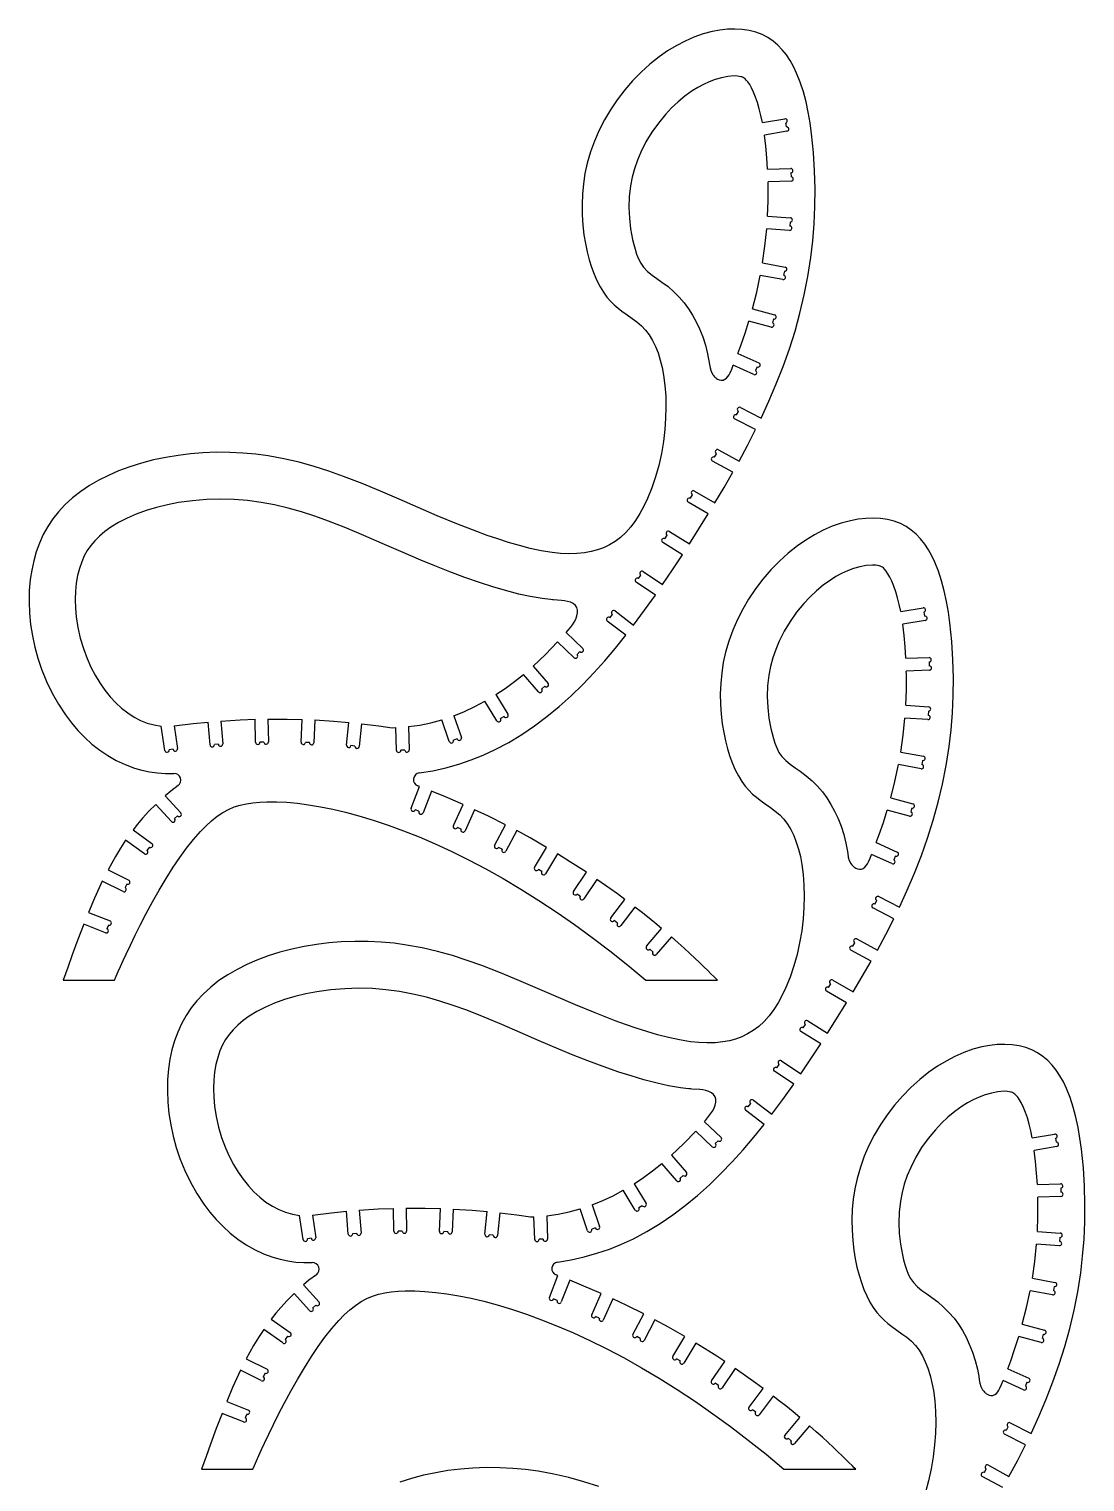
# Model space of a CAD drawing. Extents: x -112040 to 121029, y -95154 to 112900.
# Drawn here: x 32871 to 111509, y 4705 to 112900 of the extents above; entities that cross this region are included whole.
import ezdxf

# ---------------------------------------------------------------- set-up
doc = ezdxf.new("R2010")
doc.units = 0
doc.header["$LTSCALE"] = 50
doc.layers.get('0').update_dxf_attribs({"linetype": 'CONTINUOUS'})

msp = doc.modelspace()

# ---------------------------------------------------------------- linework, layer by layer
at = {"color": 7, "linetype": 'CONTINUOUS'}
for p, q in [((87487, 105939), (89156, 106224)), ((89316, 105288), (87639, 105001)), ((89211, 105904), (89261, 105608)), ((87869, 102463), (89598, 102520)), ((89609, 102196), (89619, 101896)), ((89629, 101571), (87905, 101513)), ((87870, 98965), (89572, 98851)), ((89551, 98527), (89531, 98228)), ((89509, 97904), (87807, 98017)), ((87498, 95486), (89180, 95179)), ((89009, 94244), (87331, 94551)), ((89122, 94859), (89068, 94564)), ((86750, 92068), (88399, 91623)), ((88151, 90706), (86486, 91155)), ((88314, 91309), (88236, 91020)), ((85660, 88747), (87231, 88038)), ((86840, 87172), (85313, 87861)), ((87097, 87741), (86974, 87468)), ((85568, 84162), (85705, 84429)), ((85853, 84718), (87396, 83928)), ((86980, 83073), (85420, 83873)), ((83923, 81016), (84066, 81279)), ((84222, 81565), (85752, 80730)), ((85289, 79900), (83767, 80731)), ((82122, 77956), (82272, 78215)), ((82436, 78496), (83952, 77616)), ((83457, 76804), (81959, 77674)), ((82046, 74554), (83457, 76804)), ((81532, 73755), (80061, 74669)), ((80232, 74945), (80390, 75200)), ((80562, 75476), (82046, 74554)), ((78609, 72495), (80057, 71524)), ((79518, 70742), (78080, 71707)), ((78261, 71976), (78428, 72226)), ((76135, 69066), (76317, 69305)), ((76514, 69563), (77899, 68507)), ((97786, 69515), (99455, 69801)), ((99510, 69480), (99561, 69185)), ((77319, 67755), (75938, 68808)), ((99615, 68864), (97938, 68577)), ((73458, 66087), (72225, 67255)), ((72864, 67958), (74112, 66777)), ((73888, 66541), (73682, 66323)), ((98168, 66039), (99897, 66097)), ((70408, 65466), (71531, 64172)), ((99929, 65147), (98204, 65090)), ((99908, 65772), (99918, 65472)), ((70814, 63549), (69689, 64845)), ((71286, 63959), (71059, 63762)), ((67711, 61378), (66823, 62844)), ((67636, 63336), (68524, 61870)), ((64517, 61763), (65067, 60146)), ((68246, 61702), (67989, 61547)), ((98169, 62541), (99871, 62428)), ((99850, 62104), (99830, 61804)), ((42979, 59182), (42721, 60977)), ((43677, 61004), (43919, 59317)), ((46349, 59586), (46211, 61290)), ((47157, 61368), (47296, 59663)), ((49743, 59792), (49704, 61499)), ((50654, 61518), (50693, 59813)), ((53133, 59791), (53203, 61492)), ((54153, 61452), (54082, 59751)), ((56518, 59572), (56696, 61267)), ((57640, 61169), (57463, 59473)), ((59907, 60869), (60177, 60879)), ((60233, 59186), (60177, 60879)), ((61125, 60951), (61182, 59218)), ((64167, 59840), (63616, 61461)), ((99808, 61480), (98106, 61593)), ((46972, 59637), (46673, 59613)), ((50368, 59806), (50068, 59799)), ((53757, 59765), (53457, 59777)), ((57140, 59507), (56842, 59538)), ((64759, 60041), (64475, 59944)), ((43597, 59271), (43300, 59228)), ((60857, 59207), (60557, 59197)), ((97797, 59062), (99479, 58755)), ((99421, 58435), (99367, 58140)), ((99308, 57820), (97630, 58127)), ((61327, 54872), (61954, 56490)), ((43008, 55802), (44172, 54523)), ((62840, 56147), (62212, 54528)), ((97049, 55644), (98698, 55199)), ((43469, 53883), (42305, 55163)), ((43931, 54304), (43709, 54102)), ((61909, 54646), (61630, 54754)), ((64474, 53579), (65191, 55160)), ((66056, 54768), (65340, 53187)), ((98450, 54282), (96785, 54732)), ((98613, 54886), (98535, 54596)), ((40614, 53258), (42019, 52246)), ((65044, 53321), (64770, 53445)), ((67542, 52112), (68348, 53650)), ((69189, 53209), (68384, 51671)), ((41464, 51475), (40059, 52487)), ((41829, 51982), (41654, 51739)), ((68096, 51822), (67830, 51961)), ((70522, 50473), (71413, 51962)), ((95959, 52323), (97530, 51614)), ((72229, 51474), (71337, 49985)), ((97139, 50748), (95612, 51438)), ((97396, 51318), (97273, 51044)), ((38752, 50299), (40299, 49519)), ((71058, 50152), (70801, 50306)), ((73407, 48666), (74379, 50104)), ((39871, 48670), (38323, 49451)), ((40153, 49228), (40018, 48961)), ((75166, 49572), (74194, 48134)), ((73925, 48316), (73676, 48484)), ((76192, 46705), (77240, 48089)), ((95867, 47738), (96004, 48005)), ((96152, 48294), (97695, 47504)), ((37293, 47119), (38906, 46478)), ((77997, 47515), (76950, 46132)), ((97279, 46650), (95719, 47449)), ((38555, 45596), (36942, 46237)), ((38786, 46176), (38675, 45898)), ((76691, 46328), (76451, 46509)), ((78858, 44599), (79985, 45918)), ((79333, 44193), (79105, 44388)), ((80707, 45301), (79580, 43982)), ((94222, 44592), (94365, 44856)), ((94521, 45141), (96051, 44306)), ((95588, 43477), (94066, 44307)), ((35413, 42071), (39235, 42071)), ((78797, 42071), (84151, 42071)), ((93756, 40381), (92258, 41251)), ((92421, 41532), (92572, 41791)), ((92735, 42072), (94251, 41192)), ((92345, 38131), (93756, 40381)), ((90861, 39052), (92345, 38131)), ((91831, 37331), (90360, 38245)), ((90531, 38521), (90689, 38776)), ((88560, 35553), (88727, 35802)), ((88908, 36072), (90356, 35101)), ((89817, 34318), (88379, 35283)), ((86434, 32643), (86616, 32881)), ((86813, 33140), (88198, 32084)), ((83164, 31534), (84411, 30353)), ((87618, 31331), (86237, 32384)), ((83757, 29663), (82524, 30831)), ((107583, 30328), (109252, 30614)), ((84187, 30117), (83981, 29899)), ((109412, 29678), (107734, 29390)), ((109307, 30294), (109357, 29998)), ((81113, 27125), (79988, 28422)), ((80707, 29043), (81831, 27748)), ((81585, 27535), (81358, 27338)), ((78010, 24955), (77123, 26421)), ((77936, 26912), (78823, 25447)), ((107965, 26852), (109693, 26910)), ((109704, 26585), (109714, 26285)), ((57456, 24945), (57595, 23240)), ((60042, 23368), (60003, 25075)), ((60953, 25095), (60992, 23390)), ((63432, 23367), (63503, 25068)), ((64452, 25029), (64381, 23328)), ((74466, 23416), (73915, 25037)), ((74816, 25339), (75366, 23722)), ((78545, 25278), (78288, 25123)), ((109725, 25960), (108001, 25903)), ((53278, 22758), (53020, 24553)), ((53976, 24581), (54218, 22893)), ((56648, 23163), (56510, 24867)), ((66817, 23148), (66995, 24844)), ((67940, 24746), (67762, 23050)), ((70206, 24445), (70476, 24455)), ((70532, 22763), (70476, 24455)), ((71424, 24528), (71481, 22794)), ((53897, 22847), (53600, 22804)), ((57271, 23213), (56972, 23189)), ((60667, 23382), (60367, 23375)), ((64056, 23341), (63756, 23354)), ((67439, 23084), (67141, 23115)), ((71156, 22783), (70856, 22773)), ((75058, 23617), (74774, 23521)), ((107966, 23354), (109668, 23241)), ((109646, 22917), (109626, 22617)), ((109605, 22293), (107903, 22406)), ((71626, 18448), (72253, 20066)), ((73139, 19723), (72512, 18105)), ((107594, 19876), (109276, 19568)), ((53768, 17460), (52604, 18740)), ((53307, 19378), (54471, 18099)), ((74773, 17155), (75490, 18736)), ((109105, 18634), (107427, 18940)), ((109217, 19248), (109163, 18953)), ((54230, 17880), (54008, 17678)), ((72209, 18222), (71929, 18330)), ((76355, 18344), (75639, 16763)), ((50913, 16834), (52318, 15822)), ((75343, 16897), (75069, 17021)), ((77841, 15688), (78647, 17226)), ((79488, 16785), (78683, 15248)), ((106846, 16457), (108495, 16013)), ((51763, 15052), (50358, 16063)), ((52128, 15559), (51953, 15315)), ((78395, 15398), (78129, 15538)), ((80821, 14049), (81712, 15538)), ((108247, 15095), (106582, 15545)), ((108410, 15699), (108332, 15409)), ((82528, 15051), (81636, 13561)), ((50170, 12247), (48623, 13028)), ((49051, 13876), (50598, 13095)), ((81357, 13728), (81100, 13882)), ((83706, 12243), (84678, 13681)), ((85465, 13149), (84493, 11711)), ((105756, 13136), (107327, 12427)), ((50452, 12805), (50317, 12537)), ((84224, 11893), (83975, 12061)), ((106936, 11561), (105409, 12251)), ((107193, 12131), (107070, 11858)), ((86491, 10281), (87539, 11665)), ((88297, 11092), (87249, 9708)), ((48854, 9172), (47241, 9813)), ((47592, 10696), (49205, 10055)), ((49085, 9753), (48974, 9474)), ((86990, 9904), (86750, 10085)), ((89157, 8175), (90284, 9495)), ((91006, 8878), (89879, 7558)), ((105664, 8551), (105801, 8818)), ((105949, 9108), (107492, 8317)), ((89632, 7769), (89404, 7964)), ((107076, 7463), (105516, 8262)), ((45712, 5647), (49534, 5647)), ((89096, 5647), (94450, 5647)), ((104018, 5406), (104162, 5669)), ((104318, 5954), (105848, 5120)), ((105385, 4290), (103863, 5120))]:
    msp.add_line(p, q, dxfattribs=at)
at = {"color": 7, "linetype": 'CONTINUOUS', "flags": 128}
for points in [[(87466, 112493), (87000, 112668), (86505, 112794), (85985, 112871), (85444, 112900), (84887, 112882), (84318, 112819), (83741, 112712), (83065, 112532), (82392, 112295), (81725, 112004), (81068, 111661), (80423, 111269), (79793, 110831), (79108, 110288), (78451, 109694), (77824, 109052), (77231, 108367), (76677, 107641), (76165, 106880), (75725, 106132), (75329, 105359), (74982, 104563), (74686, 103748), (74444, 102917), (74275, 102150), (74155, 101375), (74082, 100597), (74053, 99823), (74065, 99058), (74115, 98307), (74200, 97576), (74306, 96928), (74436, 96307), (74589, 95715), (74762, 95159), (74952, 94641), (75158, 94167), (75397, 93704), (75650, 93298), (75912, 92943), (76183, 92632), (76460, 92359), (76740, 92115), (77021, 91895), (77405, 91618), (77782, 91355), (78144, 91086), (78485, 90796), (78787, 90481), (79061, 90119), (79306, 89712), (79524, 89263), (79715, 88776), (79878, 88254), (80015, 87701), (80125, 87121), (80225, 86358), (80285, 85564), (80303, 84747), (80282, 83913), (80221, 83070), (80114, 82174), (79963, 81283), (79769, 80407), (79534, 79553), (79257, 78731), (78939, 77948), (78661, 77366), (78359, 76819), (78033, 76309), (77682, 75841), (77308, 75419), (76911, 75048), (76510, 74743), (76090, 74487), (75652, 74277), (75197, 74110), (74728, 73983), (74244, 73895), (73660, 73836), (73061, 73822), (72452, 73849), (71833, 73913), (71021, 74043), (70204, 74219), (69387, 74431), (68577, 74671), (67778, 74928), (66994, 75197), (66225, 75475), (64724, 76056), (63265, 76658), (61840, 77269), (60440, 77880), (59055, 78477), (57677, 79049), (56296, 79585), (55206, 79972), (54104, 80323), (52987, 80635), (51849, 80899), (50687, 81112), (49754, 81239), (48801, 81328), (47826, 81376), (46831, 81381), (45822, 81343), (44900, 81268), (43976, 81155), (43058, 81004), (42149, 80813), (41255, 80581), (40381, 80307), (39532, 79991), (38781, 79664), (38059, 79300), (37370, 78899), (36718, 78459), (36107, 77981), (35542, 77463), (35072, 76960), (34645, 76423), (34264, 75853), (33931, 75250), (33645, 74618), (33409, 73970), (33216, 73300), (33067, 72610), (32960, 71903), (32889, 71083), (32871, 70250), (32905, 69408), (32989, 68562), (33122, 67715), (33304, 66873), (33534, 66039), (33810, 65219), (34172, 64320), (34590, 63451), (35062, 62615), (35586, 61820), (36033, 61228), (36511, 60667), (37019, 60142), (37556, 59654), (38133, 59199), (38738, 58790), (39371, 58430), (40031, 58121), (40717, 57868), (41275, 57709), (41848, 57588), (42436, 57506), (43039, 57465), (43656, 57465)], [(87396, 83928), (87978, 85192), (88524, 86471), (89031, 87766), (89496, 89080), (89917, 90413), (90286, 91745), (90607, 93100), (90877, 94481), (91096, 95889), (91241, 97131), (91343, 98397), (91401, 99687), (91414, 101002), (91378, 102345), (91294, 103716), (91155, 105104), (91043, 105909), (90905, 106702), (90738, 107476), (90539, 108225), (90305, 108942), (90035, 109620), (89805, 110099), (89552, 110550), (89274, 110969), (88969, 111354), (88637, 111701), (88277, 112009), (87887, 112274), (87466, 112493)], [(87487, 105939), (87379, 106467), (87257, 106964), (87124, 107424), (86982, 107840), (86833, 108206), (86685, 108514), (86540, 108765), (86406, 108961), (86288, 109102), (86196, 109192), (86123, 109249), (86065, 109284), (86008, 109311), (85948, 109333), (85888, 109353), (85642, 109399), (85393, 109406), (84915, 109363), (84443, 109274), (83979, 109146), (83528, 108980), (83090, 108779), (82668, 108548), (82260, 108291), (81723, 107902), (81213, 107480), (80730, 107027), (80276, 106546), (79739, 105897), (79252, 105210), (78816, 104489), (78434, 103737), (78177, 103127), (77962, 102501), (77792, 101863), (77668, 101213), (77577, 100415), (77549, 99612), (77582, 98810), (77673, 98016), (77820, 97231), (77907, 96866), (78006, 96501), (78118, 96137), (78254, 95785), (78423, 95457), (78633, 95163), (78931, 94856), (79268, 94580), (79628, 94320), (79998, 94062), (80459, 93716), (80886, 93337), (81287, 92940), (81665, 92521), (81991, 92062), (82289, 91583), (82559, 91089), (82800, 90583), (83044, 89974), (83246, 89350), (83408, 88708), (83460, 88452), (83506, 88194), (83546, 87931), (83586, 87665), (83660, 87410), (83785, 87179), (83827, 87120), (83873, 87064), (83921, 87010), (83972, 86961), (84025, 86916), (84080, 86875), (84136, 86839), (84273, 86778), (84414, 86750), (84558, 86763), (84691, 86815), (84814, 86906), (84920, 87023), (85009, 87157), (85084, 87298), (85204, 87579), (85313, 87861)], [(87869, 102463), (87814, 103317), (87738, 104169), (87639, 105001)], [(87870, 98965), (87910, 100108), (87910, 101276), (87905, 101513)], [(87498, 95486), (87676, 96738), (87807, 98017)], [(86750, 92068), (87064, 93300), (87331, 94551)], [(85660, 88747), (85882, 89345), (86196, 90247), (86486, 91155)], [(85752, 80730), (86379, 81898), (86980, 83073)], [(83952, 77616), (84630, 78756), (85289, 79900)], [(72864, 67958), (73026, 68144), (73184, 68335), (73335, 68534), (73472, 68743), (73587, 68962), (73674, 69192), (73720, 69418), (73718, 69631), (73664, 69817), (73558, 69978), (73400, 70112), (73200, 70215), (72984, 70282), (72759, 70322), (72533, 70343), (71938, 70386), (71845, 70395), (71702, 70409), (71497, 70432), (71293, 70457), (71090, 70485), (70202, 70636), (69342, 70823), (68355, 71080), (67408, 71360), (66503, 71654), (65331, 72063), (64198, 72487), (63101, 72921), (62037, 73360), (60570, 73987), (59158, 74602), (57793, 75192), (56468, 75745), (55174, 76252), (54162, 76616), (53159, 76941), (52161, 77224), (51163, 77461), (50156, 77649), (49134, 77786), (48149, 77865), (47135, 77891), (46095, 77862), (45046, 77777), (44004, 77634), (43174, 77475), (42368, 77280), (41594, 77048), (40859, 76782), (40171, 76484), (39537, 76158), (38963, 75807), (38514, 75482), (38114, 75145), (37766, 74797), (37466, 74439), (37211, 74070), (36988, 73668), (36792, 73221), (36625, 72731), (36491, 72203), (36392, 71638), (36331, 71041), (36309, 70418), (36327, 69775), (36385, 69118), (36507, 68333), (36683, 67548), (36914, 66772), (37195, 66015), (37478, 65382), (37793, 64777), (38139, 64204), (38511, 63669), (38907, 63177), (39322, 62731), (39754, 62333), (40218, 61972), (40693, 61667), (41178, 61417), (41676, 61221), (42192, 61075), (42721, 60977)], [(97765, 76069), (97299, 76245), (96804, 76370), (96284, 76447), (95743, 76476), (95186, 76458), (94617, 76395), (94041, 76288), (93365, 76108), (92691, 75872), (92024, 75581), (91367, 75238), (90722, 74846), (90092, 74407), (89407, 73864), (88750, 73270), (88123, 72628), (87530, 71943), (86976, 71218), (86464, 70456), (86024, 69709), (85628, 68935), (85281, 68140), (84985, 67325), (84743, 66493), (84574, 65726), (84454, 64951), (84381, 64174), (84352, 63400), (84364, 62634), (84414, 61883), (84499, 61152), (84605, 60505), (84735, 59883), (84888, 59292), (85061, 58735), (85251, 58217), (85457, 57743), (85697, 57280), (85949, 56874), (86211, 56520), (86482, 56209), (86759, 55935), (87039, 55692), (87320, 55472), (87705, 55195), (88081, 54931), (88443, 54663), (88784, 54372), (89086, 54057), (89360, 53695), (89605, 53288), (89824, 52839), (90014, 52352), (90178, 51830), (90314, 51277), (90424, 50697), (90524, 49934), (90584, 49141), (90603, 48323), (90581, 47490), (90520, 46647), (90413, 45750), (90262, 44859), (90069, 43983), (89833, 43129), (89556, 42307), (89238, 41524), (88961, 40943), (88658, 40395), (88332, 39885), (87981, 39417), (87607, 38995), (87210, 38624), (86810, 38320), (86389, 38063), (85951, 37853), (85496, 37686), (85027, 37559), (84544, 37471), (83959, 37412), (83361, 37398), (82751, 37425), (82132, 37489), (81320, 37619), (80503, 37795), (79686, 38008), (78876, 38247), (78077, 38504), (77294, 38773), (76524, 39051), (75023, 39632), (73564, 40234), (72139, 40846), (70739, 41456), (69354, 42053), (67976, 42625), (66595, 43161), (65505, 43548), (64403, 43900), (63286, 44211), (62149, 44476), (60986, 44688), (60053, 44816), (59100, 44905), (58125, 44953), (57130, 44958), (56122, 44919), (55199, 44844), (54275, 44732), (53357, 44580), (52448, 44389), (51554, 44157), (50680, 43883), (49832, 43568), (49080, 43241), (48358, 42877), (47669, 42475), (47017, 42035), (46406, 41557), (45841, 41039), (45371, 40536), (44944, 40000), (44563, 39430), (44230, 38827), (43944, 38194), (43708, 37546), (43515, 36876), (43366, 36186), (43259, 35479), (43188, 34660), (43170, 33827), (43204, 32985), (43288, 32138), (43421, 31292), (43603, 30449), (43833, 29615), (44109, 28795), (44471, 27897), (44889, 27027), (45361, 26191), (45885, 25396), (46332, 24804), (46810, 24244), (47318, 23718), (47856, 23230), (48432, 22776), (49037, 22367), (49670, 22006), (50330, 21698), (51017, 21444), (51574, 21286), (52147, 21165), (52735, 21083), (53338, 21041), (53955, 21042)], [(97695, 47504), (98277, 48769), (98823, 50047), (99330, 51343), (99795, 52656), (100216, 53990), (100585, 55321), (100906, 56677), (101177, 58057), (101395, 59465), (101540, 60707), (101642, 61973), (101700, 63263), (101713, 64579), (101677, 65922), (101593, 67292), (101454, 68680), (101342, 69485), (101204, 70278), (101037, 71053), (100838, 71802), (100604, 72519), (100334, 73197), (100104, 73676), (99851, 74126), (99573, 74545), (99268, 74930), (98936, 75278), (98576, 75585), (98186, 75850), (97765, 76069)], [(80057, 71524), (80802, 72637), (81532, 73755)], [(97786, 69515), (97678, 70044), (97556, 70541), (97424, 71000), (97281, 71416), (97132, 71783), (96984, 72090), (96839, 72342), (96705, 72537), (96587, 72678), (96495, 72768), (96422, 72825), (96364, 72861), (96307, 72887), (96247, 72910), (96187, 72929), (95941, 72975), (95692, 72983), (95214, 72939), (94742, 72851), (94278, 72722), (93827, 72556), (93390, 72356), (92967, 72125), (92559, 71868), (92022, 71479), (91512, 71056), (91029, 70603), (90575, 70122), (90039, 69473), (89551, 68786), (89115, 68065), (88733, 67314), (88476, 66703), (88261, 66078), (88091, 65439), (87967, 64789), (87876, 63992), (87848, 63189), (87881, 62387), (87972, 61592), (88119, 60807), (88206, 60442), (88305, 60077), (88418, 59714), (88553, 59362), (88722, 59033), (88933, 58739), (89230, 58432), (89567, 58156), (89928, 57896), (90297, 57638), (90758, 57293), (91185, 56913), (91586, 56517), (91965, 56098), (92290, 55638), (92588, 55160), (92858, 54666), (93099, 54160), (93343, 53551), (93546, 52926), (93707, 52285), (93759, 52029), (93805, 51770), (93845, 51508), (93885, 51241), (93959, 50987), (94084, 50756), (94127, 50696), (94172, 50640), (94220, 50587), (94271, 50537), (94324, 50492), (94379, 50451), (94435, 50416), (94572, 50354), (94713, 50327), (94857, 50339), (94990, 50392), (95113, 50483), (95219, 50599), (95308, 50733), (95383, 50874), (95503, 51156), (95612, 51438)], [(77899, 68507), (78719, 69615), (79518, 70742)], [(98168, 66039), (98114, 66894), (98038, 67745), (97938, 68577)], [(61931, 57503), (62937, 57668), (63916, 57887), (64870, 58156), (65799, 58473), (66703, 58837), (67585, 59245), (68594, 59780), (69573, 60370), (70523, 61012), (71444, 61703), (72357, 62455), (73243, 63250), (74104, 64085), (74941, 64957), (75755, 65862), (76547, 66795), (77319, 67755)], [(70408, 65466), (71326, 66331), (72225, 67255)], [(98169, 62541), (98209, 63684), (98209, 64852), (98204, 65090)], [(67636, 63336), (68331, 63803), (69015, 64306), (69689, 64845)], [(64517, 61763), (65301, 62080), (66069, 62441), (66823, 62844)], [(43677, 61004), (45096, 61179), (46211, 61290)], [(47157, 61368), (48584, 61456), (49704, 61499)], [(50654, 61518), (52082, 61518), (53203, 61492)], [(54153, 61452), (55577, 61363), (56696, 61267)], [(57640, 61169), (58909, 61012), (59907, 60869)], [(61125, 60951), (61967, 61071), (62798, 61241), (63616, 61461)], [(97797, 59062), (97975, 60315), (98106, 61593)], [(97049, 55644), (97363, 56876), (97630, 58127)], [(43969, 56562), (43420, 56142), (43008, 55802)], [(61954, 56490), (61880, 56518), (61822, 56540)], [(39235, 42071), (39362, 42361), (39514, 42705), (39690, 43098), (39888, 43535), (40107, 44011), (40425, 44687), (40776, 45412), (41157, 46176), (41596, 47025), (42064, 47893), (42557, 48767), (43074, 49634), (43610, 50481), (44102, 51209), (44606, 51901), (45119, 52548), (45639, 53142), (46052, 53565), (46466, 53945), (46882, 54276), (47298, 54556), (47724, 54788), (48157, 54971), (48602, 55112), (49063, 55215), (49545, 55286), (50053, 55332), (50590, 55355), (51301, 55353), (52057, 55317), (52855, 55245), (53694, 55136), (54573, 54989), (55490, 54804), (56443, 54579), (57432, 54313), (58503, 53990), (59609, 53621), (60748, 53203), (61919, 52737), (63120, 52221), (64348, 51653), (65603, 51033), (66882, 50360), (68183, 49633), (69506, 48850), (70848, 48010), (72207, 47113), (73503, 46213), (74811, 45260), (76131, 44252), (77460, 43190), (78797, 42071)], [(65191, 55160), (63894, 55718), (62840, 56147)], [(42305, 55163), (41798, 54652), (41318, 54123), (40959, 53696), (40614, 53258)], [(68348, 53650), (67086, 54280), (66056, 54768)], [(95959, 52323), (96181, 52921), (96495, 53823), (96785, 54732)], [(71413, 51962), (70193, 52661), (69189, 53209)], [(40059, 52487), (39670, 51895), (39300, 51286), (38752, 50299)], [(74379, 50104), (73800, 50485), (73204, 50868), (72229, 51474)], [(38323, 49451), (37733, 48166), (37293, 47119)], [(77240, 48089), (76689, 48496), (76114, 48909), (75166, 49572)], [(79985, 45918), (79469, 46347), (78922, 46790), (78469, 47149), (77997, 47515)], [(96051, 44306), (96678, 45474), (97279, 46650)], [(36942, 46237), (36513, 45108), (36088, 43949), (35752, 43019), (35413, 42071)], [(84151, 42071), (84026, 42185), (83862, 42344), (83658, 42544), (83415, 42785), (83131, 43063), (82807, 43379), (82463, 43708), (82081, 44066), (81662, 44452), (81204, 44864), (80707, 45301)], [(94251, 41192), (94930, 42333), (95588, 43477)], [(83164, 31534), (83325, 31720), (83483, 31912), (83634, 32111), (83771, 32319), (83886, 32538), (83973, 32768), (84019, 32994), (84017, 33207), (83963, 33394), (83857, 33554), (83699, 33688), (83500, 33791), (83283, 33858), (83058, 33898), (82832, 33920), (82237, 33963), (82144, 33971), (82002, 33985), (81796, 34008), (81592, 34034), (81389, 34062), (80501, 34213), (79641, 34399), (78654, 34656), (77707, 34937), (76802, 35230), (75631, 35639), (74497, 36063), (73400, 36497), (72336, 36937), (70869, 37564), (69457, 38178), (68092, 38768), (66767, 39321), (65473, 39828), (64461, 40192), (63458, 40517), (62461, 40800), (61462, 41037), (60455, 41226), (59433, 41363), (58448, 41441), (57434, 41467), (56394, 41438), (55345, 41353), (54303, 41210), (53473, 41052), (52667, 40856), (51893, 40625), (51158, 40359), (50470, 40061), (49836, 39734), (49262, 39383), (48813, 39059), (48414, 38722), (48065, 38374), (47765, 38016), (47510, 37646), (47288, 37244), (47091, 36797), (46924, 36307), (46790, 35779), (46691, 35214), (46630, 34618), (46608, 33995), (46626, 33351), (46684, 32694), (46806, 31910), (46982, 31124), (47213, 30348), (47494, 29591), (47777, 28958), (48092, 28353), (48438, 27780), (48810, 27246), (49206, 26753), (49622, 26307), (50053, 25910), (50517, 25548), (50992, 25243), (51477, 24994), (51975, 24798), (52491, 24651), (53020, 24553)], [(90356, 35101), (91101, 36213), (91831, 37331)], [(107561, 36883), (107096, 37058), (106601, 37183), (106081, 37260), (105540, 37289), (104983, 37272), (104414, 37209), (103837, 37101), (103161, 36922), (102488, 36685), (101821, 36394), (101164, 36051), (100518, 35659), (99888, 35220), (99204, 34677), (98547, 34083), (97919, 33441), (97327, 32756), (96772, 32031), (96261, 31269), (95821, 30522), (95425, 29749), (95078, 28953), (94782, 28138), (94540, 27306), (94371, 26539), (94251, 25764), (94178, 24987), (94149, 24213), (94161, 23447), (94211, 22696), (94295, 21965), (94401, 21318), (94532, 20696), (94685, 20105), (94858, 19548), (95048, 19031), (95254, 18556), (95493, 18093), (95745, 17688), (96008, 17333), (96279, 17022), (96556, 16748), (96836, 16505), (97117, 16285), (97501, 16008), (97877, 15744), (98239, 15476), (98581, 15185), (98883, 14870), (99156, 14508), (99402, 14101), (99620, 13652), (99811, 13165), (99974, 12643), (100111, 12091), (100221, 11510), (100321, 10747), (100381, 9954), (100399, 9137), (100378, 8303), (100317, 7460), (100209, 6563), (100059, 5673), (99865, 4796), (99630, 3943)], [(107492, 8317), (108074, 9582), (108620, 10861), (109127, 12156), (109592, 13469), (110013, 14803), (110381, 16134), (110702, 17490), (110973, 18870), (111192, 20278), (111337, 21521), (111439, 22786), (111497, 24076), (111509, 25392), (111474, 26735), (111390, 28106), (111251, 29493), (111139, 30298), (111000, 31091), (110833, 31866), (110635, 32615), (110401, 33332), (110130, 34010), (109901, 34489), (109648, 34939), (109369, 35358), (109065, 35743), (108733, 36091), (108373, 36398), (107983, 36663), (107561, 36883)], [(88198, 32084), (89018, 33191), (89817, 34318)], [(107583, 30328), (107475, 30857), (107353, 31354), (107220, 31813), (107078, 32229), (106929, 32596), (106781, 32903), (106636, 33155), (106502, 33350), (106384, 33491), (106292, 33581), (106219, 33638), (106161, 33674), (106104, 33700), (106044, 33723), (105984, 33742), (105738, 33789), (105489, 33796), (105011, 33752), (104538, 33664), (104075, 33535), (103623, 33369), (103186, 33169), (102764, 32938), (102356, 32681), (101819, 32292), (101309, 31869), (100826, 31416), (100372, 30935), (99835, 30286), (99347, 29599), (98911, 28879), (98530, 28127), (98273, 27516), (98057, 26891), (97887, 26252), (97763, 25602), (97673, 24805), (97645, 24002), (97678, 23200), (97769, 22405), (97915, 21620), (98003, 21255), (98101, 20890), (98214, 20527), (98350, 20175), (98519, 19847), (98729, 19552), (99027, 19245), (99363, 18969), (99724, 18709), (100094, 18452), (100554, 18106), (100982, 17727), (101383, 17330), (101761, 16911), (102087, 16451), (102385, 15973), (102655, 15479), (102895, 14973), (103139, 14364), (103342, 13739), (103504, 13098), (103556, 12842), (103602, 12583), (103641, 12321), (103681, 12055), (103755, 11800), (103880, 11569), (103923, 11510), (103969, 11453), (104017, 11400), (104068, 11351), (104121, 11305), (104175, 11265), (104232, 11229), (104369, 11167), (104510, 11140), (104654, 11153), (104786, 11205), (104910, 11296), (105015, 11413), (105104, 11546), (105180, 11687), (105300, 11969), (105409, 12251)], [(72230, 21079), (73236, 21245), (74215, 21463), (75169, 21732), (76098, 22049), (77003, 22413), (77884, 22821), (78893, 23356), (79872, 23946), (80822, 24589), (81743, 25279), (82656, 26031), (83543, 26826), (84403, 27662), (85240, 28533), (86054, 29438), (86846, 30372), (87618, 31331)], [(80707, 29043), (81625, 29907), (82524, 30831)], [(107965, 26852), (107910, 27707), (107834, 28559), (107734, 29390)], [(77936, 26912), (78630, 27379), (79314, 27883), (79988, 28422)], [(74816, 25339), (75600, 25656), (76368, 26017), (77123, 26421)], [(57456, 24945), (58883, 25032), (60003, 25075)], [(60953, 25095), (62381, 25094), (63503, 25068)], [(64452, 25029), (65876, 24939), (66995, 24844)], [(71424, 24528), (72266, 24647), (73097, 24817), (73915, 25037)], [(107966, 23354), (108006, 24497), (108006, 25665), (108001, 25903)], [(53976, 24581), (55395, 24755), (56510, 24867)], [(67940, 24746), (69209, 24589), (70206, 24445)], [(107594, 19876), (107772, 21128), (107903, 22406)], [(54268, 20138), (53719, 19719), (53307, 19378)], [(72253, 20066), (72179, 20094), (72121, 20116)], [(75490, 18736), (74193, 19295), (73139, 19723)], [(49534, 5647), (49661, 5937), (49813, 6281), (49989, 6674), (50187, 7111), (50406, 7587), (50725, 8263), (51075, 8989), (51456, 9752), (51895, 10601), (52363, 11469), (52856, 12343), (53373, 13210), (53909, 14058), (54402, 14785), (54905, 15477), (55418, 16125), (55938, 16719), (56351, 17141), (56765, 17521), (57181, 17853), (57597, 18132), (58023, 18364), (58456, 18548), (58901, 18688), (59362, 18791), (59844, 18863), (60352, 18908), (60889, 18931), (61601, 18930), (62356, 18893), (63154, 18821), (63993, 18712), (64872, 18565), (65789, 18380), (66742, 18155), (67731, 17889), (68802, 17567), (69908, 17197), (71047, 16780), (72218, 16313), (73419, 15797), (74647, 15229), (75902, 14610), (77181, 13937), (78482, 13209), (79805, 12426), (81147, 11587), (82506, 10689), (83802, 9789), (85110, 8836), (86430, 7828), (87759, 6766), (89096, 5647)], [(52604, 18740), (52097, 18228), (51617, 17700), (51258, 17272), (50913, 16834)], [(106846, 16457), (107160, 17689), (107427, 18940)], [(78647, 17226), (77385, 17856), (76355, 18344)], [(81712, 15538), (80492, 16238), (79488, 16785)], [(50358, 16063), (49969, 15471), (49599, 14863), (49051, 13876)], [(105756, 13136), (105978, 13734), (106292, 14636), (106582, 15545)], [(84678, 13681), (84100, 14061), (83503, 14444), (82528, 15051)], [(48623, 13028), (48032, 11742), (47592, 10696)], [(87539, 11665), (86988, 12072), (86413, 12486), (85465, 13149)], [(90284, 9495), (89768, 9923), (89221, 10367), (88768, 10725), (88297, 11092)], [(47241, 9813), (46812, 8684), (46387, 7526), (46052, 6595), (45712, 5647)], [(94450, 5647), (94325, 5762), (94161, 5920), (93957, 6120), (93714, 6361), (93430, 6640), (93106, 6955), (92762, 7284), (92380, 7643), (91961, 8029), (91503, 8441), (91006, 8878)], [(105848, 5120), (106475, 6287), (107076, 7463)], [(75302, 4361), (74200, 4713), (73083, 5024), (71945, 5289), (70783, 5502), (69850, 5629), (68897, 5718), (67922, 5766), (66927, 5771), (65918, 5732), (64995, 5658), (64072, 5545), (63154, 5393), (62245, 5202), (61351, 4970), (60477, 4697)]]:
    msp.add_lwpolyline(points, dxfattribs=at)
at = {"color": 7, "linetype": 'CONTINUOUS'}
for centre, radius, start, end in [((89183, 106064), 163, 279.72175, 99.72175), ((89289, 105448), 163, 279.72175, 99.72175), ((89603, 102358), 162, 271.91491, 91.91491), ((89624, 101733), 163, 271.91491, 91.91491), ((89561, 98689), 163, 266.19807, 86.19807), ((89520, 98066), 163, 266.19807, 86.19807), ((89038, 94404), 163, 259.64068, 79.64068), ((89151, 95019), 163, 259.64068, 79.64068), ((88194, 90863), 163, 254.89775, 74.89775), ((88356, 91466), 163, 254.89775, 74.89775), ((87164, 87890), 163, 245.70163, 65.70163), ((86907, 87320), 163, 245.70163, 65.70163), ((85779, 84573), 163, 62.87618, 242.87618), ((85494, 84017), 163, 62.87618, 242.87618), ((84144, 81422), 163, 61.38331, 241.38331), ((83845, 80873), 163, 61.38331, 241.38331), ((82040, 77815), 163, 59.85899, 239.85899), ((82354, 78355), 163, 59.85899, 239.85899), ((80146, 74807), 163, 58.16479, 238.16479), ((80476, 75338), 163, 58.16479, 238.16479), ((78519, 72361), 163, 56.1396, 236.1396), ((78171, 71842), 163, 56.1396, 236.1396), ((76415, 69434), 163, 52.68093, 232.68093), ((99482, 69641), 163, 279.72175, 99.72175), ((76036, 68937), 163, 52.68093, 232.68093), ((99588, 69025), 163, 279.72175, 99.72175), ((73570, 66205), 163, 226.5612, 46.5612), ((74000, 66659), 163, 226.5612, 46.5612), ((99902, 65934), 163, 271.91491, 91.91491), ((99923, 65310), 163, 271.91491, 91.91491), ((71409, 64065), 163, 220.95047, 40.95047), ((70937, 63656), 162, 220.95047, 40.95047), ((68385, 61786), 163, 211.20082, 31.20082), ((99819, 61642), 163, 266.19807, 86.19807), ((99860, 62266), 163, 266.19807, 86.19807), ((67850, 61462), 163, 211.20082, 31.20082), ((46511, 59600), 163, 184.64722, 4.64722), ((47134, 59650), 163, 184.64722, 4.64722), ((49905, 59795), 163, 181.30304, 1.30304), ((50530, 59810), 163, 181.30304, 1.30304), ((53295, 59784), 163, 177.6168, 357.6168), ((53919, 59758), 163, 177.6168, 357.6168), ((56680, 59555), 163, 174.03238, 354.03238), ((64321, 59892), 163, 198.77886, 18.77886), ((64913, 60093), 163, 198.77886, 18.77886), ((43140, 59205), 163, 188.17362, 8.17362), ((43758, 59294), 163, 188.17362, 8.17362), ((57302, 59490), 163, 174.03238, 354.03238), ((60395, 59192), 163, 181.88971, 1.88971), ((61020, 59212), 163, 181.88971, 1.88971), ((99450, 58595), 163, 259.64068, 79.64068), ((43674, 56966), 500, 306.17652, 92.0288), ((61998, 57007), 500, 97.7558, 249.30683), ((99337, 57980), 163, 259.64068, 79.64068), ((98655, 55043), 163, 254.89775, 74.89775), ((43589, 53993), 163, 222.28538, 42.28538), ((44051, 54413), 163, 222.28538, 42.28538), ((61478, 54813), 163, 158.81791, 338.81791), ((62061, 54587), 163, 158.81791, 338.81791), ((98493, 54439), 163, 254.89775, 74.89775), ((64622, 53512), 163, 155.62014, 335.62014), ((65192, 53254), 163, 155.62014, 335.62014), ((41924, 52114), 163, 234.24233, 54.24233), ((67686, 52037), 163, 152.35819, 332.35819), ((41559, 51607), 163, 234.24233, 54.24233), ((68240, 51747), 163, 152.35819, 332.35819), ((97206, 50896), 163, 245.70163, 65.70163), ((97463, 51466), 163, 245.70163, 65.70163), ((70661, 50389), 163, 149.09972, 329.09972), ((71198, 50068), 163, 149.09972, 329.09972), ((39945, 48815), 163, 243.22756, 63.22756), ((40226, 49373), 163, 243.22756, 63.22756), ((73542, 48575), 163, 145.94343, 325.94343), ((74059, 48225), 163, 145.94343, 325.94343), ((95793, 47593), 163, 62.87618, 242.87618), ((96078, 48150), 163, 62.87618, 242.87618), ((76322, 46607), 163, 142.86569, 322.86569), ((38615, 45747), 163, 248.32355, 68.32355), ((38846, 46327), 163, 248.32355, 68.32355), ((76820, 46230), 162, 142.86569, 322.86569), ((78981, 44493), 163, 139.49515, 319.49515), ((94144, 44450), 163, 61.38331, 241.38331), ((94443, 44998), 163, 61.38331, 241.38331), ((79457, 44087), 163, 139.49515, 319.49515), ((92339, 41391), 163, 59.85899, 239.85899), ((92653, 41932), 163, 59.85899, 239.85899), ((90775, 38914), 163, 58.16479, 238.16479), ((90445, 38383), 163, 58.16479, 238.16479), ((88818, 35937), 163, 56.1396, 236.1396), ((88470, 35418), 163, 56.1396, 236.1396), ((86335, 32513), 163, 52.68093, 232.68093), ((86714, 33010), 163, 52.68093, 232.68093), ((84299, 30235), 163, 226.5612, 46.5612), ((109279, 30454), 163, 279.72175, 99.72175), ((83869, 29781), 163, 226.5612, 46.5612), ((109385, 29838), 163, 279.72175, 99.72175), ((81236, 27232), 163, 220.95047, 40.95047), ((81708, 27642), 163, 220.95047, 40.95047), ((109699, 26748), 163, 271.91491, 91.91491), ((109720, 26123), 163, 271.91491, 91.91491), ((78149, 25039), 163, 211.20082, 31.20082), ((78684, 25363), 163, 211.20082, 31.20082), ((53439, 22781), 163, 188.17362, 8.17362), ((54057, 22870), 163, 188.17362, 8.17362), ((56810, 23176), 163, 184.64722, 4.64722), ((57433, 23227), 163, 184.64722, 4.64722), ((60204, 23372), 163, 181.30304, 1.30304), ((60829, 23386), 163, 181.30304, 1.30304), ((63594, 23361), 163, 177.6168, 357.6168), ((64219, 23335), 163, 177.6168, 357.6168), ((66979, 23132), 163, 174.03238, 354.03238), ((67601, 23067), 163, 174.03238, 354.03238), ((70694, 22768), 163, 181.88971, 1.88971), ((71319, 22789), 163, 181.88971, 1.88971), ((74620, 23468), 163, 198.77886, 18.77886), ((75212, 23670), 162, 198.77886, 18.77886), ((109657, 23079), 163, 266.19807, 86.19807), ((109616, 22455), 163, 266.19807, 86.19807), ((53973, 20542), 500, 306.17652, 92.0288), ((72298, 20584), 500, 97.7558, 249.30683), ((109247, 19408), 163, 259.64068, 79.64068), ((71777, 18389), 163, 158.81791, 338.81791), ((109134, 18793), 163, 259.64068, 79.64068), ((53888, 17569), 163, 222.28538, 42.28538), ((54351, 17990), 163, 222.28538, 42.28538), ((72360, 18163), 163, 158.81791, 338.81791), ((74921, 17088), 162, 155.62014, 335.62014), ((75491, 16830), 162, 155.62014, 335.62014), ((51858, 15183), 163, 234.24233, 54.24233), ((52223, 15691), 163, 234.24233, 54.24233), ((77985, 15613), 163, 152.35819, 332.35819), ((78539, 15323), 163, 152.35819, 332.35819), ((108289, 15252), 163, 254.89775, 74.89775), ((108452, 15856), 163, 254.89775, 74.89775), ((50525, 12950), 163, 243.22756, 63.22756), ((80961, 13966), 163, 149.09972, 329.09972), ((81497, 13645), 163, 149.09972, 329.09972), ((50244, 12392), 163, 243.22756, 63.22756), ((83841, 12152), 163, 145.94343, 325.94343), ((107260, 12279), 163, 245.70163, 65.70163), ((84359, 11802), 163, 145.94343, 325.94343), ((107003, 11709), 163, 245.70163, 65.70163), ((49145, 9904), 163, 248.32355, 68.32355), ((86621, 10183), 163, 142.86569, 322.86569), ((87119, 9806), 163, 142.86569, 322.86569), ((48914, 9323), 163, 248.32355, 68.32355), ((105875, 8963), 163, 62.87618, 242.87618), ((89280, 8069), 163, 139.49515, 319.49515), ((89756, 7663), 163, 139.49515, 319.49515), ((105590, 8407), 163, 62.87618, 242.87618), ((103941, 5263), 163, 61.38331, 241.38331), ((104240, 5812), 163, 61.38331, 241.38331)]:
    msp.add_arc(centre, radius, start, end, dxfattribs=at)

doc.saveas('drawing.dxf')
